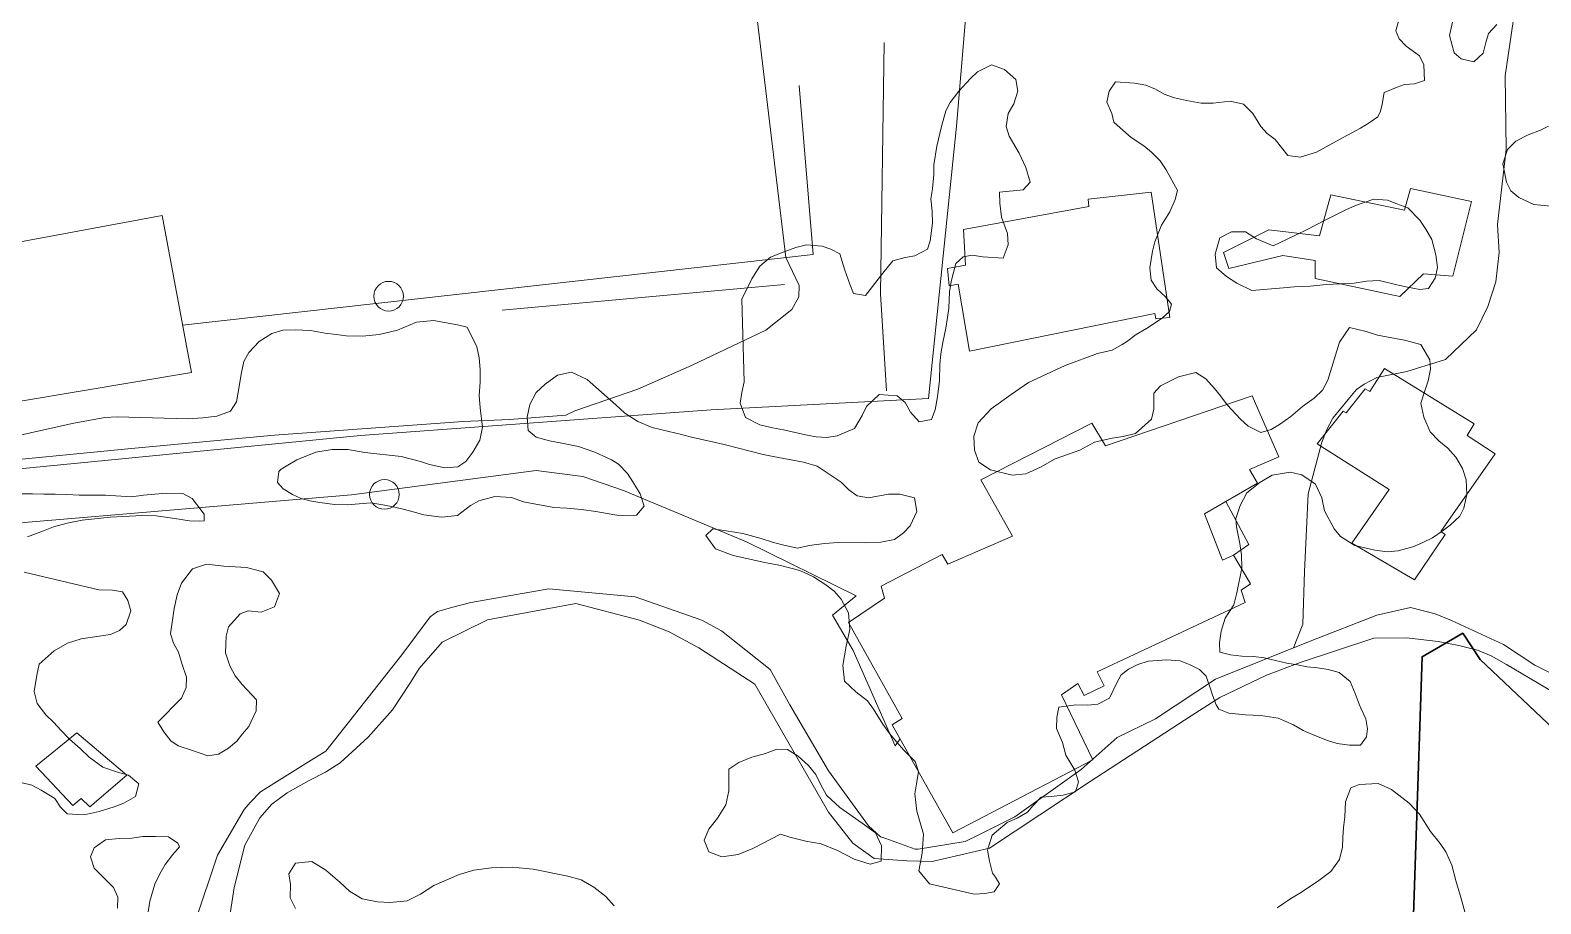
# Model space of a CAD drawing. Header units: metres. Extents: x 4652992 to 4879070, y 2074171 to 2309877.
# Drawn here: x 4654536.3 to 4654614.6, y 2308312 to 2308357.3 of the extents above; entities that cross this region are included whole.
import ezdxf

# ---------------------------------------------------------------- set-up
doc = ezdxf.new("R2010")
doc.units = ezdxf.units.M
doc.header["$MEASUREMENT"] = 0
doc.linetypes.add('DGN Style 3', pattern=[92.779933, 66.271381, -26.508552])
for name, color, linetype, lineweight in [('Level 1', 2, 'Continuous', 0), ('Level 2', 6, 'Continuous', 0), ('Level 20', 30, 'DGN Style 3', 0), ('Level 3', 46, 'Continuous', 0), ('Level 30', 5, 'Continuous', 0), ('Level 35', 4, 'Continuous', 0), ('Level 38', 3, 'Continuous', 0), ('Level 40', 1, 'Continuous', 0), ('Level 61', 4, 'Continuous', 0), ('Level 62', 4, 'Continuous', 0)]:
    doc.layers.add(name, color=color, linetype=linetype, lineweight=lineweight)
doc.layers.add('Limite', color=38, linetype='Continuous', lineweight=0, plot=False)

# ---------------------------------------------------------------- blocks, each defined once
blk = doc.blocks.new('POSTE_1')
at = {"layer": 'Level 61'}
blk.add_circle((-4.7e-05, -1.9e-05, -2.4e-05), 0.770001, dxfattribs=at)

msp = doc.modelspace()

# ---------------------------------------------------------------- linework, layer by layer
at = {"layer": 'Level 1'}
msp.add_polyline3d([(4654614.625892, 2308365.557091, 1364), (4654614.630212, 2308363.913455, 1362), (4654613.887237, 2308361.118004, 1360), (4654613.300454, 2308358.308321, 1358), (4654612.796547, 2308354.898709, 1356), (4654612.840683, 2308351.094383, 1354), (4654612.40393, 2308347.194254, 1352), (4654612.477526, 2308345.743089, 1351), (4654612.305733, 2308344.217446, 1350), (4654611.902271, 2308342.938042, 1349), (4654611.31052, 2308341.729332, 1348), (4654609.698681, 2308340.197875, 1347), (4654607.694238, 2308339.574155, 1346.52), (4654606.129019, 2308339.268029, 1346.48), (4654605.484075, 2308338.918122, 1346.48), (4654605.083962, 2308338.637881, 1346.48), (4654604.64487, 2308338.122288, 1346.48), (4654603.856102, 2308337.148193, 1346.44), (4654603.537819, 2308336.561175, 1346.42), (4654603.278849, 2308335.900606, 1346.4), (4654602.570354, 2308333.225574, 1346), (4654602.375502, 2308329.193387, 1345), (4654602.304167, 2308326.473487, 1344), (4654601.809106, 2308325.235709, 1343.95309)], dxfattribs=at)
at = {"layer": 'Level 2'}
for points in [[(4654617.018705, 2308323.004237, 1344.913306), (4654614.334035, 2308324.348986, 1344.875233), (4654612.704087, 2308325.415562, 1344.875233), (4654610.005089, 2308326.657547, 1344.665415), (4654609.158387, 2308327.006843, 1344.665415), (4654607.881729, 2308327.32805, 1344.550407), (4654606.141635, 2308326.929293, 1344), (4654602.755626, 2308325.61523, 1343.956158), (4654597.770584, 2308323.616405, 1343.94), (4654594.660346, 2308321.553775, 1343.678572), (4654592.66995, 2308320.583971, 1343.406644), (4654590.801597, 2308318.927092, 1343), (4654587.348428, 2308316.478865, 1342.973578), (4654585.478941, 2308315.546721, 1342.962155), (4654584.775106, 2308315.192659, 1342.962155), (4654582.338767, 2308314.80337, 1342.96), (4654582.18899, 2308314.802861, 1342.96), (4654580.668193, 2308315.349692, 1342.96), (4654580.383398, 2308315.434252, 1342.96), (4654579.761992, 2308316.017753, 1342.96), (4654577.68936, 2308318.858616, 1342.812373), (4654575.676525, 2308322.282071, 1342.24265), (4654574.654659, 2308324.11765, 1342), (4654572.137866, 2308326.132227, 1341.879219), (4654571.122554, 2308326.678167, 1341.879219), (4654567.662026, 2308327.890291, 1341.530308), (4654563.178197, 2308328.307204, 1341), (4654559.135551, 2308327.59116, 1340.89184), (4654558.188499, 2308327.358527, 1340.89184), (4654557.408323, 2308327.123442, 1340.89184), (4654557.027348, 2308326.854496, 1340.89184), (4654555.545343, 2308324.874998, 1340.88), (4654551.609522, 2308319.880412, 1340.839703), (4654550.989711, 2308319.502991, 1340.839703), (4654548.225979, 2308317.77919, 1340.713247), (4654547.682204, 2308317.229965, 1340.713247), (4654547.363421, 2308316.86212, 1340.713247), (4654545.985291, 2308314.494024, 1340.608169), (4654544.818668, 2308310.982537, 1340.470131)], [(4654620.821619, 2308319.670321, 1345), (4654612.854925, 2308324.377163, 1344.84), (4654612.070976, 2308324.829799, 1344.78), (4654611.365932, 2308325.127922, 1344.68), (4654610.386966, 2308325.367824, 1344.66), (4654609.313744, 2308325.571224, 1344.56), (4654607.676204, 2308325.766676, 1344.54), (4654605.975459, 2308325.737453, 1344), (4654602.152252, 2308324.480182, 1343.94), (4654600.404402, 2308323.832001, 1343.94), (4654597.986699, 2308322.66594, 1343.94), (4654596.502099, 2308321.708085, 1343.94), (4654591.258518, 2308318.316019, 1343), (4654586.034713, 2308314.853879, 1342.96), (4654583.066922, 2308314.170396, 1342.96), (4654581.753333, 2308314.204126, 1342.96), (4654580.049805, 2308314.322969, 1342.96), (4654578.954308, 2308315.111247, 1342.94), (4654577.684015, 2308316.722088, 1342.86), (4654573.86171, 2308323.355899, 1342), (4654570.951538, 2308325.250631, 1341.86), (4654569.423092, 2308326.078647, 1341.78), (4654567.873398, 2308326.681453, 1341.7), (4654564.582851, 2308327.542315, 1341), (4654559.986879, 2308326.700529, 1340.88), (4654557.640453, 2308325.539736, 1340.88), (4654556.455607, 2308324.177854, 1340.88), (4654555.995418, 2308323.447611, 1340.88), (4654555.063855, 2308322.024274, 1340.88), (4654553.798887, 2308320.605836, 1340.88), (4654552.354862, 2308319.271215, 1340.84), (4654551.585465, 2308318.788175, 1340.8), (4654550.739503, 2308318.37121, 1340.78), (4654549.607216, 2308317.722105, 1340.72), (4654548.803046, 2308317.139444, 1340.7), (4654548.18617, 2308316.41872, 1340.66), (4654547.397161, 2308315.005918, 1340.62), (4654546.860121, 2308312.810014, 1340.58), (4654546.543418, 2308310.769639, 1340.54)]]:
    msp.add_polyline3d(points, dxfattribs=at)
at = {"layer": 'Level 20', "linetype": 'Continuous'}
for points in [[(4654575.481043, 2308345.488166, 1351.793361), (4654576.172252, 2308344.026288, 1351.653361), (4654576.147731, 2308343.450645, 1351.433361), (4654575.78002, 2308342.779983, 1351.373361), (4654574.435711, 2308341.72126, 1351.273361), (4654570.621941, 2308339.904705, 1350.093361), (4654567.795583, 2308338.657339, 1349.173361), (4654564.523417, 2308337.535538, 1348.673361), (4654564.05931, 2308337.313424, 1348.753361), (4654561.143147, 2308337.078783, 1348.953361), (4654558.732805, 2308336.980938, 1349.333361), (4654548.941776, 2308336.269871, 1348.953361), (4654541.326737, 2308335.569009, 1349.073361), (4654533.168758, 2308334.769834, 1349.393361), (4654532.433548, 2308334.834776, 1349.393361), (4654531.56238, 2308334.974547, 1349.373361), (4654530.567776, 2308335.110047, 1349.353361), (4654527.967608, 2308335.58766, 1349.413361), (4654524.944325, 2308336.541031, 1349.660941)], [(4654581.405794, 2308320.520038, 1344.003158), (4654581.137902, 2308320.160516, 1344.123158), (4654578.975336, 2308325.109939, 1344.243158), (4654577.891143, 2308326.929624, 1344.483158), (4654579.125973, 2308327.931872, 1344.603158), (4654573.424632, 2308330.73405, 1344.763158), (4654567.043152, 2308333.403272, 1344.763158), (4654564.9353, 2308334.129492, 1344.763158), (4654562.516589, 2308334.443625, 1344.843158), (4654552.930788, 2308333.18204, 1345.043158), (4654533.902014, 2308331.564827, 1346.123158)]]:
    msp.add_polyline3d(points, dxfattribs=at)
at = {"layer": 'Level 3', "extrusion": (0.9576918994086566, -0.0244280211557076, 0.2867568614513977), "elevation": 4401653.293086, "flags": 128}
msp.add_lwpolyline([(2426292.703583, -1316124.824508), (2426279.664419, -1316125.335988), (2426274.638127, -1316126.87043)], dxfattribs=at)
at = {"layer": 'Level 30', "color": 1}
for points in [[(4654595.40191, 2308342.374693, 1354.360836), (4654594.664576, 2308342.302144, 1354.360836), (4654594.613614, 2308342.580899, 1354.360836), (4654584.995337, 2308340.626763, 1354.720836), (4654584.406659, 2308344.10472, 1355.170836), (4654583.955447, 2308344.009488, 1355.260836), (4654583.864854, 2308344.916677, 1355.270836), (4654584.794838, 2308345.093615, 1355.280836), (4654584.689492, 2308346.937762, 1354.870836), (4654591.196627, 2308348.130992, 1354.760836), (4654591.161825, 2308348.513462, 1354.660836), (4654594.426389, 2308348.874281, 1354.300836), (4654595.40191, 2308342.374693, 1354.360836)], [(4654607.326576, 2308343.459533, 1351.010836), (4654602.935226, 2308344.395163, 1351.120836), (4654602.943196, 2308345.327286, 1351.190836), (4654601.255388, 2308345.587388, 1351.080836), (4654598.462594, 2308344.911818, 1350.650836), (4654598.179498, 2308345.745216, 1350.740836), (4654600.535373, 2308346.919553, 1351.410836), (4654603.17017, 2308346.610769, 1351.420836), (4654603.743484, 2308348.731318, 1351.720836), (4654607.569955, 2308347.939005, 1351.950836), (4654607.876248, 2308349.067811, 1351.920836), (4654611.040065, 2308348.393722, 1351.880836), (4654610.084899, 2308344.517506, 1351.840836), (4654608.563513, 2308344.634991, 1351.620836), (4654607.326576, 2308343.459533, 1351.010836)], [(4654544.634253, 2308339.513199, 1354.183417), (4654529.979378, 2308337.059182, 1353.399491), (4654528.728306, 2308344.764063, 1353.609491), (4654534.872841, 2308345.907843, 1354.269491), (4654534.838902, 2308346.128251, 1354.289491), (4654543.1194, 2308347.670137, 1354.369491), (4654544.634253, 2308339.513199, 1354.183417)], [(4654606.540776, 2308339.734142, 1348.460836), (4654611.194663, 2308336.856655, 1348.250836), (4654610.824901, 2308336.252895, 1348.310836), (4654612.281734, 2308335.306179, 1348.280836), (4654609.460065, 2308331.267576, 1348.260836), (4654609.67986, 2308331.12108, 1348.260836), (4654608.084727, 2308328.7691, 1347.800836), (4654604.835297, 2308330.672682, 1347.890836), (4654606.774384, 2308333.449874, 1348.200836), (4654603.047519, 2308335.815545, 1347.990836), (4654604.383341, 2308337.509571, 1348.630836), (4654604.54169, 2308337.42984, 1348.610836), (4654605.53414, 2308338.667855, 1348.610836), (4654605.780966, 2308338.538609, 1348.580836), (4654606.540776, 2308339.734142, 1348.460836)], [(4654578.726165, 2308326.549805, 1349.490836), (4654580.600534, 2308327.821486, 1349.660836), (4654580.418305, 2308328.434969, 1349.550836), (4654583.58538, 2308330.082939, 1349.470836), (4654583.878341, 2308329.583825, 1349.590836), (4654587.237424, 2308331.030021, 1349.530836), (4654585.594187, 2308333.954359, 1349.450836), (4654591.355598, 2308336.897066, 1349.350836), (4654592.052923, 2308335.714216, 1349.380836), (4654599.672613, 2308338.315174, 1347.210836), (4654601.0454, 2308335.149531, 1347.530836), (4654599.528516, 2308334.499103, 1347.670836), (4654599.942514, 2308333.790329, 1347.550836), (4654597.193931, 2308332.191247, 1347.480836), (4654598.12047, 2308329.79488, 1347.170836), (4654598.702436, 2308330.054195, 1347.140836), (4654599.588646, 2308328.555294, 1347.110836), (4654599.090223, 2308328.224564, 1347.130836), (4654599.305742, 2308327.588672, 1347.080836), (4654591.620672, 2308323.997796, 1348.140836), (4654591.985684, 2308323.276456, 1348.850836), (4654590.947362, 2308322.769414, 1349.290836), (4654590.615233, 2308323.399467, 1349.300836), (4654589.773716, 2308322.812236, 1347.470836), (4654591.406133, 2308319.438095, 1346.910836), (4654584.12996, 2308315.652939, 1346.730836), (4654580.994467, 2308321.254931, 1346.580836), (4654581.505872, 2308321.575236, 1349.030836), (4654578.726165, 2308326.549805, 1349.490836)], [(4654536.567118, 2308319.105547, 1347.689491), (4654538.696223, 2308320.842975, 1346.929491), (4654541.276564, 2308318.642579, 1346.869491), (4654539.370371, 2308317.003771, 1347.349491), (4654538.91908, 2308317.430084, 1347.349491), (4654538.480921, 2308317.062169, 1347.599491), (4654536.567118, 2308319.105547, 1347.689491)]]:
    msp.add_polyline3d(points, dxfattribs=at)
at = {"layer": 'Level 35'}
msp.add_line((4654575.405367, 2308344.076009, 1352.255063), (4654560.763113, 2308342.747505, 1352.345063), dxfattribs=at)
at = {"layer": 'Level 35', "extrusion": (-0.0304103339528184, -0.1353499875764662, 0.9903310519477455), "elevation": -452646.229715, "flags": 128}
msp.add_lwpolyline([(4035364.646244, 3241083.475811), (4035365.302908, 3241084.196665), (4035363.649119, 3241086.130869)], dxfattribs=at)
at = {"layer": 'Level 38'}
for p, q in [((4654576.885436, 2308345.645858, 1353.385064), (4654576.159845, 2308354.398806, 1352.945064)), ((4654544.177391, 2308341.973239, 1353.305064), (4654576.885436, 2308345.645858, 1353.385064))]:
    msp.add_line(p, q, dxfattribs=at)
msp.add_polyline3d([(4654509.536016, 2308354.66701, 1353.599491), (4654517.732335, 2308333.024029, 1350.989491), (4654527.734427, 2308333.742723, 1351.119491), (4654553.405319, 2308336.247806, 1350.859491), (4654571.596357, 2308337.593218, 1351.379491), (4654582.880136, 2308338.175065, 1352.659491), (4654584.334325, 2308352.290506, 1357.219491), (4654585.252229, 2308363.231252, 1359.979491), (4654585.552785, 2308367.119009, 1361.565064)], dxfattribs=at)
at = {"layer": 'Level 40', "color": 3}
for points in [[(4654559.742512, 2308336.689477, 1351.460038), (4654559.742512, 2308336.689477, 1350.900038), (4654559.589454, 2308336.017713, 1350.840038), (4654559.231415, 2308335.389574, 1350.800038), (4654558.874039, 2308334.899099, 1350.800038), (4654558.457428, 2308334.620283, 1350.800038), (4654557.787916, 2308334.579032, 1350.820038), (4654556.982635, 2308334.750417, 1350.840038), (4654556.512776, 2308334.911663, 1350.960038), (4654555.512496, 2308335.170484, 1350.980038), (4654553.624414, 2308335.373264, 1350.980038), (4654552.753912, 2308335.527907, 1350.980038), (4654551.941312, 2308335.53242, 1350.980038), (4654551.080798, 2308335.394014, 1350.980038), (4654550.098498, 2308334.990604, 1350.680038), (4654549.72448, 2308334.763971, 1350.400038), (4654549.281914, 2308334.505991, 1349.720038), (4654549.160791, 2308334.378652, 1349.240038), (4654549.107559, 2308333.808136, 1349.220038), (4654549.387748, 2308333.488205, 1348.900038), (4654549.871586, 2308333.186179, 1348.740038), (4654550.331463, 2308332.981123, 1348.580038), (4654550.782021, 2308332.869921, 1348.300038), (4654551.297801, 2308332.775461, 1348.080038), (4654552.057825, 2308332.674955, 1347.960038), (4654552.728669, 2308332.654676, 1347.880038), (4654553.950561, 2308332.762106, 1347.860038), (4654554.572158, 2308332.660438, 1347.580038), (4654555.190428, 2308332.544165, 1347.240038), (4654555.684911, 2308332.423615, 1347.140038), (4654556.132142, 2308332.297809, 1346.900038), (4654556.696505, 2308332.147074, 1346.840038), (4654557.602944, 2308332.015407, 1346.680038), (4654558.438835, 2308332.113118, 1346.780038), (4654559.109005, 2308332.628893, 1346.820038), (4654559.548244, 2308332.872269, 1346.880038), (4654560.38147, 2308333.093041, 1346.900038), (4654561.242654, 2308333.032253, 1346.840038), (4654561.870242, 2308332.822127, 1346.780038), (4654563.443535, 2308332.517912, 1346.860038), (4654564.111051, 2308332.483029, 1346.960038), (4654564.877731, 2308332.41173, 1347.000038), (4654565.623114, 2308332.31434, 1347.000038), (4654566.212101, 2308332.2043, 1347.000038), (4654566.701924, 2308332.130676, 1347.160038), (4654567.001409, 2308332.097561, 1347.720038), (4654567.729487, 2308332.126348, 1348.120038), (4654568.12746, 2308332.592871, 1348.080038), (4654567.920472, 2308333.23408, 1348.300038), (4654567.53912, 2308333.851152, 1348.760038), (4654567.252939, 2308334.27954, 1349.120038), (4654566.794388, 2308334.759925, 1349.400038), (4654566.432342, 2308334.990095, 1349.700038), (4654566.016389, 2308335.185803, 1350.160038), (4654565.571153, 2308335.387743, 1350.440038), (4654564.715956, 2308335.676933, 1350.440038), (4654563.760932, 2308335.864875, 1350.660038), (4654563.219198, 2308335.980171, 1350.960038), (4654562.526389, 2308336.173554, 1351.020038), (4654562.111099, 2308336.506926, 1351.100038), (4654562.055849, 2308337.207712, 1351.200038), (4654562.190939, 2308337.867989, 1351.220038), (4654562.516368, 2308338.487756, 1351.280038), (4654562.980893, 2308338.909491, 1351.300038), (4654563.626439, 2308339.384571, 1351.300038), (4654564.351853, 2308339.536418, 1351.220038), (4654565.157803, 2308339.165839, 1351.160038), (4654566.654578, 2308337.852024, 1351.160038), (4654567.123111, 2308337.41545, 1351.160038), (4654567.791965, 2308336.982178, 1351.100038), (4654568.53469, 2308336.670989, 1351.020038), (4654569.409851, 2308336.46942, 1350.880038), (4654569.988856, 2308336.31557, 1350.760038), (4654570.512622, 2308336.188787, 1350.680038), (4654572.277586, 2308335.782533, 1350.540038), (4654574.296115, 2308335.276378, 1350.480038), (4654574.823208, 2308335.164199, 1350.420038), (4654576.38186, 2308334.863101, 1350.360038), (4654577.103952, 2308334.663485, 1350.280038), (4654578.342497, 2308333.833357, 1350.060038), (4654578.744477, 2308333.441571, 1350.020038), (4654579.177736, 2308333.119686, 1350.020038), (4654579.755408, 2308333.027366, 1350.060038), (4654580.793616, 2308333.204513, 1350.080038), (4654581.394579, 2308333.214417, 1350.160038), (4654582.149282, 2308333.023173, 1350.180038), (4654582.263097, 2308332.309923, 1350.060038), (4654581.925691, 2308331.570211, 1349.800038), (4654581.58362, 2308331.214284, 1349.700038), (4654581.117762, 2308330.85408, 1349.700038), (4654580.395676, 2308330.716836, 1349.640038), (4654579.591064, 2308330.689026, 1349.400038), (4654578.180828, 2308330.698238, 1349.060038), (4654577.478705, 2308330.648616, 1349.020038), (4654576.690066, 2308330.55616, 1349.020038), (4654576.073798, 2308330.411707, 1348.860038), (4654575.371007, 2308330.561279, 1348.700038), (4654574.835927, 2308330.705782, 1348.620038), (4654574.193697, 2308330.919024, 1348.560038), (4654573.237341, 2308331.168496, 1348.320038), (4654572.378154, 2308331.305419, 1347.980038), (4654571.694663, 2308331.404948, 1347.500038), (4654571.326637, 2308331.069858, 1347.340038), (4654571.829781, 2308330.38093, 1347.360038), (4654572.733562, 2308330.035465, 1347.280038), (4654574.384722, 2308329.668743, 1347.260038), (4654575.19333, 2308329.511961, 1347.200038), (4654576.19361, 2308329.253141, 1347.300038), (4654576.915039, 2308328.915861, 1347.340038), (4654577.543296, 2308328.50654, 1347.360038), (4654577.976555, 2308328.184656, 1347.400038), (4654578.342597, 2308327.769895, 1347.480038), (4654578.733269, 2308327.058969, 1347.560038), (4654578.795842, 2308326.188195, 1347.580038), (4654578.599528, 2308325.326585, 1347.580038), (4654578.431834, 2308324.321078, 1347.600038), (4654578.525685, 2308323.520206, 1347.680038), (4654579.106028, 2308322.967966, 1347.760038), (4654579.717648, 2308322.485627, 1347.760038), (4654580.021797, 2308322.068727, 1347.800038), (4654580.50165, 2308321.277574, 1347.820038), (4654580.854383, 2308320.804399, 1347.800038), (4654581.228412, 2308320.357314, 1347.760038), (4654581.591127, 2308319.927949, 1347.760038), (4654582.179456, 2308319.343386, 1347.700038), (4654582.354496, 2308318.83147, 1347.660038), (4654582.263995, 2308318.299509, 1347.660038), (4654582.16817, 2308317.676811, 1347.700038), (4654582.268013, 2308316.767482, 1347.720038), (4654582.610775, 2308315.576777, 1347.780038), (4654582.555553, 2308314.593268, 1347.780038), (4654582.37854, 2308313.681615, 1347.880038), (4654582.928936, 2308312.997942, 1348.000038), (4654585.250277, 2308312.473277, 1347.900038), (4654585.792675, 2308312.495646, 1347.960038), (4654586.275175, 2308312.59201, 1347.240038), (4654586.55402, 2308313.007327, 1347.040038), (4654586.357021, 2308313.355488, 1346.680038), (4654586.203283, 2308313.556637, 1346.080038), (4654586.036892, 2308314.173894, 1345.800038), (4654585.937055, 2308314.746364, 1345.840038), (4654586.175298, 2308315.522493, 1346.080038), (4654586.955276, 2308316.183326, 1346.280038), (4654587.482364, 2308316.408005, 1346.400038), (4654588.014774, 2308316.723423, 1346.860038), (4654588.288297, 2308317.048003, 1347.240038), (4654588.726867, 2308317.490574, 1347.240038), (4654589.24331, 2308317.533779, 1347.280038), (4654589.857583, 2308317.602098, 1347.840038), (4654590.495148, 2308317.772641, 1347.840038), (4654590.658857, 2308318.289022, 1347.960038), (4654590.474498, 2308318.894792, 1348.060038), (4654590.009287, 2308319.682828, 1348.420038), (4654589.820269, 2308320.335525, 1348.220038), (4654589.509459, 2308321.060077, 1348.200038), (4654589.530081, 2308321.622222, 1348.280038), (4654589.638552, 2308322.16567, 1348.260038), (4654590.525022, 2308322.283241, 1348.120038), (4654591.1373, 2308322.275426, 1348.100038), (4654591.653742, 2308322.31863, 1348.100038), (4654592.262687, 2308322.633071, 1348.040038), (4654592.636031, 2308323.395758, 1347.500038), (4654592.87428, 2308323.835028, 1347.320038), (4654593.250293, 2308324.137795, 1347.160038), (4654593.733456, 2308324.371823, 1347.160038), (4654594.265203, 2308324.549576, 1347.160038), (4654595.247509, 2308324.616127, 1347.120038), (4654595.940981, 2308324.560408, 1347.040038), (4654596.44811, 2308324.360607, 1347.140038), (4654596.930616, 2308324.120112, 1347.320038), (4654597.280685, 2308323.769997, 1347.940038), (4654597.343247, 2308323.572942, 1348.480038), (4654597.497654, 2308323.172598, 1349.160038), (4654597.608137, 2308322.781604, 1349.540038), (4654597.801146, 2308322.281175, 1350.040038), (4654597.936915, 2308322.068539, 1350.500038), (4654598.455359, 2308321.851018, 1350.640038), (4654599.327856, 2308321.77251, 1350.760038), (4654600.115832, 2308321.727302, 1350.940038), (4654601.022271, 2308321.595635, 1350.960038), (4654601.816907, 2308321.242775, 1351.000038), (4654602.318714, 2308320.952237, 1351.520038), (4654602.921679, 2308320.701416, 1352.080038), (4654603.583209, 2308320.438131, 1352.140038), (4654604.085679, 2308320.285257, 1352.400038), (4654604.725245, 2308320.195076, 1352.520038), (4654605.293598, 2308320.19661, 1352.560038), (4654605.605054, 2308320.620299, 1352.320038), (4654605.654296, 2308321.038547, 1351.940038), (4654605.559118, 2308321.56409, 1351.500038), (4654605.314198, 2308322.10619, 1350.960038), (4654605.211039, 2308322.327198, 1350.520038), (4654605.01337, 2308322.874553, 1349.960038), (4654604.755804, 2308323.495904, 1349.620038), (4654604.188108, 2308323.968894, 1349.620038), (4654603.609104, 2308324.122745, 1349.480038), (4654603.060714, 2308324.208833, 1349.080038), (4654602.520311, 2308324.262598, 1348.660038), (4654602.019174, 2308324.353941, 1348.340038), (4654601.474112, 2308324.454633, 1348.180038), (4654600.291479, 2308324.72164, 1348.160038), (4654599.739762, 2308324.793125, 1348.120038), (4654599.130812, 2308324.815543, 1347.880038), (4654598.546485, 2308324.878657, 1347.820038), (4654597.993436, 2308325.011672, 1347.820038), (4654597.968138, 2308325.507031, 1347.920038), (4654598.057308, 2308326.100522, 1347.900038), (4654598.272259, 2308326.774425, 1347.960038), (4654598.708828, 2308327.477721, 1348.020038), (4654598.881188, 2308328.099443, 1348.120038), (4654599.126743, 2308329.379302, 1348.240038), (4654599.115418, 2308330.070739, 1348.380038), (4654599.033549, 2308330.654697, 1348.540038), (4654598.84719, 2308331.521192, 1348.760038), (4654598.823224, 2308331.95502, 1349.120038), (4654599.038175, 2308332.628924, 1349.200038), (4654599.3849, 2308333.274783, 1349.200038), (4654600.061725, 2308333.819764, 1349.140038), (4654600.701948, 2308334.204106, 1349.140038), (4654601.642324, 2308334.356139, 1349.220038), (4654602.239298, 2308334.213776, 1349.300038), (4654602.956736, 2308333.724228, 1349.460038), (4654603.288842, 2308333.025767, 1349.240038), (4654603.423953, 2308332.338608, 1349.260038), (4654603.921112, 2308331.421278, 1349.440038), (4654604.257871, 2308331.012749, 1349.520038), (4654604.996605, 2308330.549293, 1349.580038), (4654606.029496, 2308330.298843, 1349.660038), (4654606.68703, 2308330.22015, 1349.720038), (4654607.250724, 2308330.26861, 1349.760038), (4654608.004089, 2308330.475755, 1349.880038), (4654608.480598, 2308330.680576, 1349.900038), (4654609.017667, 2308330.949067, 1349.920038), (4654609.527449, 2308331.299923, 1349.940038), (4654609.936073, 2308331.611062, 1349.980038), (4654610.439864, 2308332.070376, 1350.200038), (4654610.656816, 2308332.483554, 1350.400038), (4654610.801888, 2308333.187642, 1350.400038), (4654610.763275, 2308333.961446, 1350.280038), (4654610.586903, 2308334.534892, 1350.300038), (4654610.231506, 2308335.131129, 1350.320038), (4654609.816879, 2308335.602165, 1350.340038), (4654609.349678, 2308335.977209, 1350.340038), (4654608.902442, 2308336.439874, 1350.200038), (4654608.569004, 2308337.199865, 1350.080038), (4654608.414591, 2308337.937067, 1350.120038), (4654608.619561, 2308338.56716, 1350.240038), (4654608.801239, 2308339.095028, 1350.240038), (4654608.923019, 2308339.69689, 1350.240038), (4654608.879752, 2308340.180762, 1350.400038), (4654608.414541, 2308340.968799, 1350.480038), (4654607.575317, 2308341.193342, 1350.580038), (4654606.163081, 2308341.46328, 1350.740038), (4654605.590731, 2308341.646338, 1350.840038), (4654604.715569, 2308341.847907, 1350.900038), (4654604.192483, 2308341.101777, 1350.940038), (4654603.586894, 2308339.117645, 1350.940038), (4654603.317367, 2308338.608474, 1350.940038), (4654602.885451, 2308338.19511, 1350.940038), (4654602.27917, 2308337.757609, 1350.960038), (4654601.670894, 2308337.243974, 1350.980038), (4654601.085909, 2308336.832564, 1350.980038), (4654600.654657, 2308336.556864, 1351.000038), (4654600.114923, 2308336.411434, 1351.040038), (4654599.452061, 2308336.73625, 1351.320038), (4654599.058067, 2308337.095713, 1351.360038), (4654598.367911, 2308337.839753, 1351.500038), (4654598.029819, 2308338.309812, 1351.620038), (4654597.715688, 2308338.682902, 1351.780038), (4654597.263792, 2308339.192494, 1352.120038), (4654596.753999, 2308339.515355, 1352.160038), (4654595.844237, 2308339.29556, 1351.940038), (4654594.910521, 2308338.835875, 1351.540038), (4654594.561795, 2308338.450742, 1351.300038), (4654594.557816, 2308337.624756, 1351.340038), (4654594.438031, 2308337.099027, 1351.260038), (4654593.608806, 2308336.356805, 1351.280038), (4654592.974569, 2308336.200864, 1351.300038), (4654592.40422, 2308336.123197, 1351.400038), (4654591.479817, 2308335.906518, 1351.540038), (4654590.723794, 2308335.485574, 1351.840038), (4654590.141467, 2308335.287962, 1352.020038), (4654589.440014, 2308335.039145, 1352.120038), (4654588.680663, 2308334.603598, 1352.160038), (4654587.929963, 2308334.273392, 1352.180038), (4654587.221186, 2308334.194562, 1352.200038), (4654586.089133, 2308334.481428, 1352.200038), (4654585.486831, 2308334.869913, 1352.200038), (4654585.258548, 2308335.485031, 1352.200038), (4654585.227922, 2308336.226512, 1352.300038), (4654585.460842, 2308336.911902, 1352.340038), (4654586.13367, 2308337.641475, 1352.300038), (4654587.163217, 2308338.386999, 1352.240038), (4654588.07164, 2308339.005184, 1352.180038), (4654589.961701, 2308339.889114, 1352.160038), (4654591.635472, 2308340.49753, 1352.160038), (4654592.400151, 2308340.686956, 1352.300038), (4654592.925907, 2308340.973166, 1352.640038), (4654593.141533, 2308341.111016, 1353.140038), (4654593.65797, 2308341.491079, 1353.340038), (4654594.19038, 2308341.806497, 1353.440038), (4654594.693507, 2308342.128146, 1353.700038), (4654595.020274, 2308342.349524, 1354.140038), (4654595.373659, 2308342.687731, 1354.400038), (4654595.474812, 2308343.064308, 1354.880038), (4654595.178649, 2308343.448885, 1355.160038), (4654594.718103, 2308343.853136, 1355.460038), (4654594.423936, 2308344.313847, 1355.580038), (4654594.355377, 2308344.956219, 1355.720038), (4654594.504439, 2308345.812574, 1355.640038), (4654594.614242, 2308346.294492, 1355.560038), (4654594.963625, 2308347.154149, 1355.480038), (4654595.400194, 2308347.857445, 1355.560038), (4654595.681699, 2308348.486561, 1355.720038), (4654595.802815, 2308348.950759, 1356.040038), (4654595.20383, 2308350.027565, 1356.600038), (4654594.895021, 2308350.491393, 1356.800038), (4654594.447785, 2308350.954058, 1357.000038), (4654594.043809, 2308351.26971, 1357.340038), (4654593.392924, 2308351.71447, 1357.220038), (4654592.813914, 2308352.20518, 1357.240038), (4654592.497787, 2308352.502135, 1357.600038), (4654592.385972, 2308352.954661, 1357.960038), (4654592.121751, 2308353.546804, 1358.040038), (4654592.248191, 2308354.10174, 1358.140038), (4654592.576284, 2308354.598446, 1358.120038), (4654593.557926, 2308354.527333, 1358.000038), (4654594.146913, 2308354.417293, 1357.940038), (4654594.654042, 2308354.217492, 1357.500038), (4654595.10061, 2308353.954022, 1357.320038), (4654595.640349, 2308353.762592, 1357.180038), (4654596.255291, 2308353.631717, 1357.100038), (4654597.019976, 2308353.484284, 1357.100038), (4654597.650222, 2308353.487956, 1357.240038), (4654598.518724, 2308353.594039, 1357.240038), (4654599.221515, 2308353.444467, 1357.200038), (4654599.709348, 2308352.95785, 1356.820038), (4654600.121316, 2308352.273015, 1356.260038), (4654600.453416, 2308351.911413, 1356.120038), (4654600.857392, 2308351.595761, 1355.920038), (4654601.194152, 2308351.187231, 1355.860038), (4654601.512942, 2308350.767215, 1355.660038), (4654602.155835, 2308350.691637, 1355.540038), (4654603.013686, 2308350.953104, 1355.540038), (4654604.169683, 2308351.579846, 1355.540038), (4654605.293069, 2308352.198216, 1355.740038), (4654605.738963, 2308352.470799, 1355.860038), (4654606.194838, 2308352.787194, 1356.380038), (4654606.319951, 2308353.066801, 1357.080038), (4654606.421104, 2308353.443377, 1357.420038), (4654606.510274, 2308354.036868, 1357.540038), (4654607.189099, 2308354.321125, 1357.860038), (4654607.572436, 2308354.453905, 1358.160038), (4654608.088878, 2308354.49711, 1358.520038), (4654608.602657, 2308354.663375, 1359.020038), (4654608.574026, 2308355.48099, 1359.060038), (4654608.341752, 2308355.94384, 1359.060038), (4654607.656924, 2308356.441759, 1359.120038), (4654607.298868, 2308356.824197, 1359.180038), (4654607.118506, 2308357.245376, 1359.400038), (4654607.406659, 2308358.240558, 1359.460038)], [(4654610.183206, 2308358.231481, 1359.660038), (4654609.903708, 2308357.004781, 1359.660038), (4654610.141979, 2308356.096615, 1359.820038), (4654610.516672, 2308355.787194, 1359.980038), (4654611.172211, 2308355.632367, 1360.300038), (4654611.658033, 2308356.080193, 1360.400038), (4654611.784473, 2308356.635129, 1360.480038), (4654611.9382, 2308357.107698, 1360.600038), (4654612.365456, 2308357.567989, 1360.640038)], [(4654573.188362, 2308343.319319, 1354.020038), (4654573.704342, 2308344.385741, 1354.040038), (4654574.124788, 2308345.035138, 1354.080038), (4654574.684979, 2308345.503912, 1354.180038), (4654575.331859, 2308345.758128, 1354.260038), (4654575.99313, 2308346.009275, 1354.400038), (4654576.5528, 2308346.146344, 1354.520038), (4654577.367337, 2308346.078242, 1354.740038), (4654577.811363, 2308345.908151, 1355.020038), (4654578.270992, 2308345.674403, 1355.320038), (4654578.531407, 2308344.834582, 1355.480038), (4654578.800491, 2308344.09849, 1355.540038), (4654578.992768, 2308343.620096, 1355.620038), (4654579.603758, 2308343.519983, 1355.660038), (4654580.501347, 2308344.670945, 1355.740038), (4654581.025821, 2308345.313243, 1355.860038), (4654581.667327, 2308345.478109, 1356.020038), (4654582.170648, 2308345.566862, 1356.120038), (4654582.826197, 2308345.924808, 1356.520038), (4654582.968196, 2308346.347008, 1356.820038), (4654583.086096, 2308347.256989, 1358.220038), (4654583.062864, 2308347.880328, 1358.480038), (4654582.999755, 2308348.527254, 1358.520038), (4654583.089566, 2308349.051077, 1358.520038), (4654583.153544, 2308349.791564, 1358.520038), (4654583.14713, 2308350.290657, 1358.700038), (4654583.310282, 2308351.266403, 1358.940038), (4654583.555269, 2308352.269946, 1359.100038), (4654583.771822, 2308353.083479, 1359.320038), (4654583.992361, 2308353.519097, 1359.480038), (4654584.442803, 2308354.101768, 1359.660038), (4654585.049113, 2308354.771865, 1359.780038), (4654585.414771, 2308355.11621, 1359.800038), (4654586.145567, 2308355.473193, 1359.820038), (4654586.816546, 2308355.239628, 1359.760038), (4654587.403956, 2308354.707148, 1359.740038), (4654587.509023, 2308354.111606, 1359.680038), (4654587.311022, 2308353.444943, 1359.580038), (4654587.016449, 2308352.949698, 1359.480038), (4654586.908086, 2308352.279005, 1359.400038), (4654587.064994, 2308351.777988, 1359.320038), (4654587.587732, 2308350.897315, 1359.180038), (4654587.928769, 2308350.145881, 1359.060038), (4654588.148093, 2308349.390234, 1358.900038), (4654587.783648, 2308348.9853, 1358.480038), (4654586.564442, 2308348.868201, 1357.860038), (4654586.568776, 2308348.294138, 1357.800038), (4654586.661879, 2308347.580487, 1357.520038), (4654586.979856, 2308346.728392, 1357.360038), (4654587.012971, 2308346.148193, 1357.140038), (4654586.747525, 2308345.450663, 1357.060038), (4654585.689563, 2308345.510339, 1356.660038), (4654585.136135, 2308345.598179, 1356.460038), (4654584.679279, 2308345.514601, 1356.260038), (4654584.29923, 2308345.173325, 1356.260038), (4654584.056324, 2308344.24475, 1356.100038), (4654583.963218, 2308343.706547, 1355.980038), (4654583.933742, 2308342.853125, 1355.560038), (4654583.868204, 2308342.369374, 1355.340038), (4654583.771804, 2308341.81679, 1355.180038), (4654583.618188, 2308341.080333, 1355.000038), (4654583.511905, 2308340.484609, 1354.980038), (4654583.461971, 2308339.937201, 1354.680038), (4654583.439084, 2308339.112539, 1354.500038), (4654583.334361, 2308338.260078, 1354.380038), (4654583.225998, 2308337.589385, 1354.200038), (4654583.035453, 2308337.087041, 1354.140038), (4654582.386145, 2308336.954003, 1354.100038), (4654581.945935, 2308337.470179, 1354.080038), (4654581.667315, 2308337.966983, 1353.980038), (4654581.24843, 2308338.312704, 1353.920038), (4654580.31218, 2308338.376593, 1353.580038), (4654579.65819, 2308337.761911, 1353.280038), (4654579.431062, 2308337.297532, 1353.280038), (4654579.032808, 2308336.613238, 1353.240038), (4654578.130539, 2308336.232487, 1352.920038), (4654577.598437, 2308336.149871, 1352.820038), (4654577.049517, 2308336.191501, 1352.760038), (4654576.499383, 2308336.293721, 1352.700038), (4654575.351436, 2308336.553575, 1352.500038), (4654574.786912, 2308336.658863, 1352.460038), (4654574.128243, 2308336.814391, 1352.440038), (4654573.382884, 2308337.184477, 1352.440038), (4654573.102704, 2308337.938017, 1352.620038), (4654573.19581, 2308338.47622, 1352.680038), (4654573.309894, 2308339.040116, 1352.780038), (4654573.188362, 2308343.319319, 1354.020038)], [(4654615.048252, 2308352.296322, 1359.580038), (4654614.630309, 2308352.079037, 1359.360038), (4654613.994076, 2308351.846962, 1358.840038), (4654613.352521, 2308351.52415, 1358.440038), (4654612.913951, 2308351.081579, 1358.240038), (4654612.667721, 2308350.337774, 1358.220038), (4654612.866727, 2308349.392029, 1358.240038), (4654613.087687, 2308348.946898, 1358.360038), (4654613.499649, 2308348.598923, 1358.400038), (4654614.276316, 2308348.234575, 1358.540038), (4654615.160128, 2308348.138347, 1358.960038)], [(4654601.300287, 2308343.919646, 1351.580038), (4654601.843693, 2308343.956469, 1351.440038), (4654602.677299, 2308343.992503, 1351.360038), (4654603.509754, 2308344.089818, 1351.360038), (4654604.962959, 2308344.161702, 1351.420038), (4654605.595973, 2308344.255729, 1351.500038), (4654606.262628, 2308344.296813, 1351.500038), (4654607.100839, 2308344.087724, 1351.820038), (4654607.636485, 2308343.958352, 1352.060038), (4654608.368218, 2308343.817724, 1352.260038), (4654608.824218, 2308343.873167, 1352.700038), (4654609.162328, 2308344.411493, 1353.000038), (4654609.289784, 2308344.964178, 1353.000038), (4654609.197575, 2308345.624696, 1353.360038), (4654608.983169, 2308346.418058, 1353.740038), (4654608.679254, 2308346.95583, 1353.980038), (4654608.373136, 2308347.417776, 1354.020038), (4654607.740875, 2308348.056016, 1354.040038), (4654607.178297, 2308348.26742, 1354.040038), (4654606.688557, 2308348.463307, 1353.980038), (4654605.980402, 2308348.507359, 1353.820038), (4654605.032657, 2308348.175203, 1353.700038), (4654604.52184, 2308347.948331, 1353.620038), (4654604.076001, 2308347.738134, 1353.520038), (4654603.450945, 2308347.413528, 1353.300038), (4654602.480872, 2308346.918281, 1353.120038), (4654601.481665, 2308346.429242, 1352.980038), (4654600.762495, 2308346.094168, 1352.840038), (4654599.896201, 2308346.44657, 1352.820038), (4654599.323461, 2308346.812728, 1352.840038), (4654598.590677, 2308346.81625, 1352.840038), (4654597.983543, 2308346.503085, 1352.840038), (4654597.741948, 2308345.654279, 1352.840038), (4654597.824095, 2308344.950128, 1352.840038), (4654598.333007, 2308344.506014, 1352.840038), (4654598.879966, 2308344.160607, 1352.820038), (4654599.645439, 2308343.768649, 1352.740038), (4654601.300287, 2308343.919646, 1351.580038)], [(4654535.285604, 2308336.166879, 1352.200038), (4654538.451035, 2308336.882853, 1352.240038), (4654540.142681, 2308337.187492, 1352.260038), (4654540.785887, 2308337.216822, 1352.260038), (4654544.445446, 2308337.118228, 1352.220038), (4654545.231933, 2308337.177487, 1352.200038), (4654545.946191, 2308337.252099, 1352.240038), (4654546.66024, 2308337.523008, 1352.380038), (4654546.967462, 2308338.00117, 1352.660038), (4654547.106588, 2308338.801895, 1352.660038), (4654547.223666, 2308339.441247, 1353.120038), (4654547.358508, 2308340.09192, 1353.400038), (4654547.619076, 2308340.564902, 1353.640038), (4654548.143948, 2308341.132664, 1353.880038), (4654548.797863, 2308341.537127, 1353.980038), (4654549.369808, 2308341.717473, 1353.980038), (4654550.024142, 2308341.729342, 1353.980038), (4654550.805169, 2308341.699183, 1353.960038), (4654551.577419, 2308341.565214, 1353.960038), (4654552.136303, 2308341.491699, 1353.940038), (4654552.666296, 2308341.424325, 1353.860038), (4654553.51174, 2308341.410665, 1353.800038), (4654554.377089, 2308341.483351, 1353.740038), (4654555.325585, 2308341.71952, 1353.640038), (4654556.31389, 2308342.128382, 1353.420038), (4654557.197002, 2308342.212389, 1353.240038), (4654558.434828, 2308341.994547, 1353.180038), (4654558.937105, 2308341.872679, 1353.080038), (4654559.445888, 2308340.858743, 1352.880038), (4654559.568716, 2308340.274067, 1352.860038), (4654559.61268, 2308339.675963, 1352.720038), (4654559.614484, 2308339.026436, 1352.140038), (4654559.559681, 2308338.328557, 1352.080038), (4654559.608138, 2308337.684209, 1351.900038), (4654559.742512, 2308336.689477, 1351.460038)], [(4654536.12322, 2308330.991926, 1348.540038), (4654536.954975, 2308331.313296, 1348.540038), (4654537.486901, 2308331.517245, 1348.600038), (4654538.181045, 2308331.701808, 1348.620038), (4654538.961863, 2308331.867946, 1348.620038), (4654540.422588, 2308332.025419, 1348.640038), (4654542.078916, 2308332.11112, 1348.640038), (4654542.802161, 2308332.093244, 1348.680038), (4654543.768838, 2308331.948138, 1348.700038), (4654544.52996, 2308331.831632, 1348.760038), (4654545.05546, 2308331.810502, 1348.960038), (4654545.288731, 2308331.836396, 1349.680038), (4654545.292805, 2308332.182746, 1350.580038), (4654544.67316, 2308332.978707, 1350.640038), (4654544.189612, 2308333.247558, 1350.640038), (4654543.358614, 2308333.258147, 1350.960038), (4654542.740981, 2308333.208284, 1351.200038), (4654542.15224, 2308333.152279, 1351.380038), (4654541.527972, 2308333.073633, 1351.520038), (4654540.184744, 2308333.162917, 1351.800038), (4654538.818293, 2308333.151463, 1352.060038), (4654538.177229, 2308333.197159, 1352.180038), (4654537.572866, 2308333.20486, 1352.220038), (4654536.982949, 2308333.209491, 1352.300038), (4654536.39635, 2308333.228513, 1352.320038), (4654535.849769, 2308333.223931, 1352.320038)], [(4654542.885405, 2308321.389409, 1347.340038), (4654543.200115, 2308320.877841, 1346.980038), (4654543.557468, 2308320.418537, 1346.620038), (4654543.946635, 2308320.167131, 1346.380038), (4654544.690031, 2308319.917075, 1346.280038), (4654545.488822, 2308319.639907, 1346.260038), (4654546.045769, 2308319.72082, 1345.940038), (4654546.564456, 2308320.039861, 1345.800038), (4654546.983708, 2308320.395376, 1345.700038), (4654547.288848, 2308320.790487, 1345.640038), (4654547.620025, 2308321.164729, 1345.620038), (4654547.988795, 2308321.975635, 1345.580038), (4654548.008917, 2308322.538676, 1345.580038), (4654547.267644, 2308323.340268, 1345.740038), (4654546.90697, 2308323.784944, 1345.780038), (4654546.624939, 2308324.304897, 1345.880038), (4654546.394119, 2308324.982625, 1345.980038), (4654546.436624, 2308325.847567, 1346.040038), (4654546.560896, 2308326.327132, 1346.120038), (4654547.162608, 2308327.011845, 1346.380038), (4654547.582725, 2308327.167848, 1346.680038), (4654548.256576, 2308327.085908, 1347.060038), (4654548.951414, 2308327.367497, 1347.000038), (4654549.202218, 2308328.065486, 1347.120038), (4654548.788605, 2308328.751413, 1347.260038), (4654548.347893, 2308329.182441, 1347.360038), (4654547.49178, 2308329.410464, 1347.320038), (4654546.321625, 2308329.475263, 1347.300038), (4654545.424264, 2308329.589393, 1347.220038), (4654544.68871, 2308329.331794, 1347.060038), (4654544.121073, 2308328.593838, 1346.960038), (4654543.893515, 2308327.998236, 1346.820038), (4654543.730786, 2308327.28152, 1346.760038), (4654543.541293, 2308325.972509, 1346.760038), (4654543.705889, 2308325.477524, 1346.760038), (4654543.957166, 2308325.025441, 1346.760038), (4654544.147269, 2308324.371703, 1346.760038), (4654544.384732, 2308323.723229, 1346.740038), (4654544.356572, 2308323.192563, 1346.740038), (4654544.120977, 2308322.629336, 1346.800038), (4654542.885405, 2308321.389409, 1347.340038)], [(4654535.70795, 2308318.278484, 1347.660038), (4654536.354683, 2308318.125909, 1347.600038), (4654536.838231, 2308317.857059, 1347.500038), (4654537.540813, 2308317.420876, 1347.440038), (4654537.833461, 2308316.981258, 1347.240038), (4654538.192667, 2308316.633165, 1347.240038), (4654538.743741, 2308316.591502, 1346.820038), (4654539.232539, 2308316.608367, 1346.700038), (4654539.855631, 2308316.747648, 1346.600038), (4654540.624145, 2308316.991883, 1346.580038), (4654541.123861, 2308317.187583, 1346.560038), (4654541.735616, 2308317.540623, 1346.580038), (4654541.899349, 2308318.185154, 1346.860038), (4654541.368937, 2308318.645123, 1347.440038), (4654540.79775, 2308318.796736, 1347.760038), (4654540.037594, 2308319.048904, 1348.100038), (4654539.326025, 2308319.577575, 1348.120038), (4654538.853396, 2308320.02526, 1348.120038), (4654538.311857, 2308320.50269, 1348.240038), (4654537.860308, 2308320.976087, 1348.420038), (4654537.496608, 2308321.370425, 1348.520038), (4654537.086255, 2308321.759583, 1348.660038), (4654536.632355, 2308322.35425, 1348.600038), (4654536.472826, 2308322.976921, 1348.480038), (4654536.607458, 2308323.82389, 1348.360038), (4654536.740158, 2308324.399536, 1348.360038), (4654537.518205, 2308325.079539, 1348.320038), (4654538.201012, 2308325.477861, 1348.200038), (4654538.919554, 2308325.702526, 1348.020038), (4654540.443522, 2308325.937134, 1347.740038), (4654540.899902, 2308326.142047, 1347.520038), (4654541.246177, 2308326.460943, 1347.340038), (4654541.484279, 2308327.165146, 1347.300038), (4654541.333736, 2308327.695328, 1347.420038), (4654541.058852, 2308328.146267, 1347.500038), (4654540.532177, 2308328.228032, 1347.720038), (4654539.826695, 2308328.257229, 1347.940038), (4654536.621921, 2308329.013965, 1348.100038), (4654535.960743, 2308329.169612, 1348.300038)], [(4654575.202311, 2308315.571579, 1346.830306), (4654575.680188, 2308315.423897, 1346.830306), (4654576.516248, 2308315.215605, 1346.890306), (4654577.306537, 2308315.078695, 1346.870306), (4654578.156869, 2308314.728624, 1346.930306), (4654579.016715, 2308314.284033, 1347.070306), (4654579.857532, 2308314.028482, 1347.210306), (4654580.417045, 2308314.171805, 1347.330306), (4654580.443007, 2308314.967961, 1347.290306), (4654580.118374, 2308315.653533, 1347.230306), (4654579.441217, 2308316.151847, 1347.130306), (4654578.278597, 2308316.969036, 1346.990306), (4654577.587168, 2308317.609129, 1346.850306), (4654577.288249, 2308318.135076, 1346.790306), (4654577.037028, 2308318.666316, 1346.710306), (4654576.647472, 2308319.134418, 1346.630306), (4654576.121508, 2308319.616057, 1346.550306), (4654575.565461, 2308319.965331, 1346.470306), (4654574.998361, 2308319.993201, 1346.390306), (4654574.418793, 2308319.761634, 1346.350306), (4654573.709503, 2308319.573019, 1346.310306), (4654573.027855, 2308319.301453, 1346.290306), (4654572.513599, 2308318.948107, 1346.270306), (4654572.520939, 2308317.821132, 1346.270306), (4654572.357155, 2308317.10048, 1346.270306), (4654571.93534, 2308316.403763, 1346.270306), (4654571.481127, 2308315.837256, 1346.270306), (4654571.229145, 2308315.274074, 1346.330306), (4654571.478439, 2308314.66616, 1346.430306), (4654572.146593, 2308314.401007, 1346.510306), (4654572.997049, 2308314.528826, 1346.550306), (4654573.762649, 2308314.828823, 1346.550306), (4654575.202311, 2308315.571579, 1346.830306)], [(4654610.884926, 2308310.86342, 1356.000038), (4654610.477317, 2308312.366312, 1356.000038), (4654610.255775, 2308313.106463, 1355.960038), (4654610.03204, 2308313.96761, 1355.960038), (4654609.710727, 2308314.66871, 1355.920038), (4654609.415961, 2308315.092973, 1355.840038), (4654608.923926, 2308315.709841, 1355.800038), (4654608.347706, 2308316.615801, 1355.720038), (4654607.813539, 2308317.181363, 1355.600038), (4654606.889219, 2308317.890143, 1355.480038), (4654606.208683, 2308318.215633, 1355.480038), (4654605.226564, 2308318.153259, 1355.760038), (4654604.792007, 2308317.974462, 1355.960038), (4654604.503655, 2308317.252326, 1356.400038), (4654604.474676, 2308316.475044, 1356.520038), (4654604.405836, 2308315.917163, 1356.680038), (4654604.379128, 2308315.410589, 1356.800038), (4654604.352421, 2308314.904016, 1356.840038), (4654604.205973, 2308314.272239, 1356.840038), (4654603.758021, 2308313.644303, 1356.960038), (4654603.134963, 2308313.174127, 1356.960038), (4654602.170461, 2308312.53549, 1357.040038), (4654601.680458, 2308312.247952, 1357.120038), (4654600.964286, 2308311.767442, 1357.400038)], [(4654542.341805, 2308311.201237, 1343.680038), (4654542.47099, 2308312.109081, 1343.700038), (4654542.732289, 2308312.988835, 1343.840038), (4654542.993921, 2308313.531193, 1343.920038), (4654543.271628, 2308314.008802, 1343.920038), (4654543.665374, 2308314.52307, 1344.000038), (4654544.017872, 2308314.923445, 1344.220038), (4654543.92229, 2308315.11243, 1344.740038), (4654543.443652, 2308315.444191, 1344.900038), (4654542.771196, 2308315.464503, 1345.100038), (4654542.110099, 2308315.467067, 1345.260038), (4654541.549831, 2308315.371528, 1345.500038), (4654540.885413, 2308315.359465, 1345.600038), (4654540.175031, 2308315.280509, 1345.600038), (4654539.58906, 2308314.868443, 1345.560038), (4654539.391391, 2308314.404483, 1345.520038), (4654539.5801, 2308313.812374, 1345.500038), (4654540.599748, 2308312.813598, 1345.440038), (4654540.808383, 2308312.30925, 1345.400038), (4654540.80294, 2308311.743088, 1345.380038)], [(4654566.564644, 2308311.854994, 1347.980038), (4654566.134176, 2308312.354103, 1347.940038), (4654565.517091, 2308312.832496, 1347.940038), (4654564.847893, 2308313.216292, 1347.960038), (4654564.164458, 2308313.406862, 1347.980038), (4654562.366573, 2308313.758855, 1348.000038), (4654561.271061, 2308313.870962, 1348.020038), (4654560.203474, 2308313.841266, 1348.040038), (4654559.278201, 2308313.705836, 1348.060038), (4654558.530768, 2308313.487312, 1348.100038), (4654557.218234, 2308312.920928, 1348.100038), (4654556.522157, 2308312.465042, 1348.100038), (4654555.823729, 2308312.130426, 1348.060038), (4654554.922854, 2308312.035099, 1347.920038), (4654554.292918, 2308312.063333, 1347.860038), (4654553.495094, 2308312.217834, 1347.820038), (4654552.829214, 2308312.616021, 1347.740038), (4654552.334328, 2308313.098631, 1347.560038), (4654551.613773, 2308313.71979, 1347.020038), (4654550.8823, 2308314.162114, 1346.800038), (4654550.028079, 2308314.071965, 1346.800038), (4654549.689823, 2308313.524919, 1346.860038), (4654549.772632, 2308312.963846, 1346.900038), (4654549.750037, 2308312.274217, 1346.940038), (4654550.03059, 2308311.716398, 1346.940038)]]:
    msp.add_polyline3d(points, dxfattribs=at)
at = {"layer": 'Level 62'}
msp.add_polyline3d([(4654575.472667, 2308345.487225, 1352.175064), (4654573.628437, 2308360.901762, 1352.215064), (4654542.479523, 2308358.044776, 1352.235064), (4654542.31281, 2308359.19059, 1352.240796)], dxfattribs=at)
at = {"layer": 'Limite', "color": 5, "linetype": 'Continuous', "lineweight": 30}
msp.add_polyline3d([(4654617.82052, 2308318.660199, 1345.471445), (4654611.504652, 2308324.640853, 1344.61781), (4654610.59145, 2308325.995438, 1344.242295), (4654608.487752, 2308324.780928, 1344.92999), (4654607.505484, 2308295.430302, 1356.640031), (4654607.23187, 2308252.984866, 1354.002772), (4654599.469593, 2308224.231499, 1341.252475), (4654531.08508, 2308194.352897, 1351.902571), (4654492.987237, 2308161.247234, 1362.122939), (4654481.940271, 2308093.099729, 1355.650049)], dxfattribs=at)

# ---------------------------------------------------------------- block references
at = {"layer": 'Level 61'}
for p in [(4654554.86715, 2308343.47755, 1351.92005), (4654554.64925, 2308333.19795, 1344.76005)]:
    msp.add_blockref('POSTE_1', p, dxfattribs=at)

doc.saveas('drawing.dxf')
